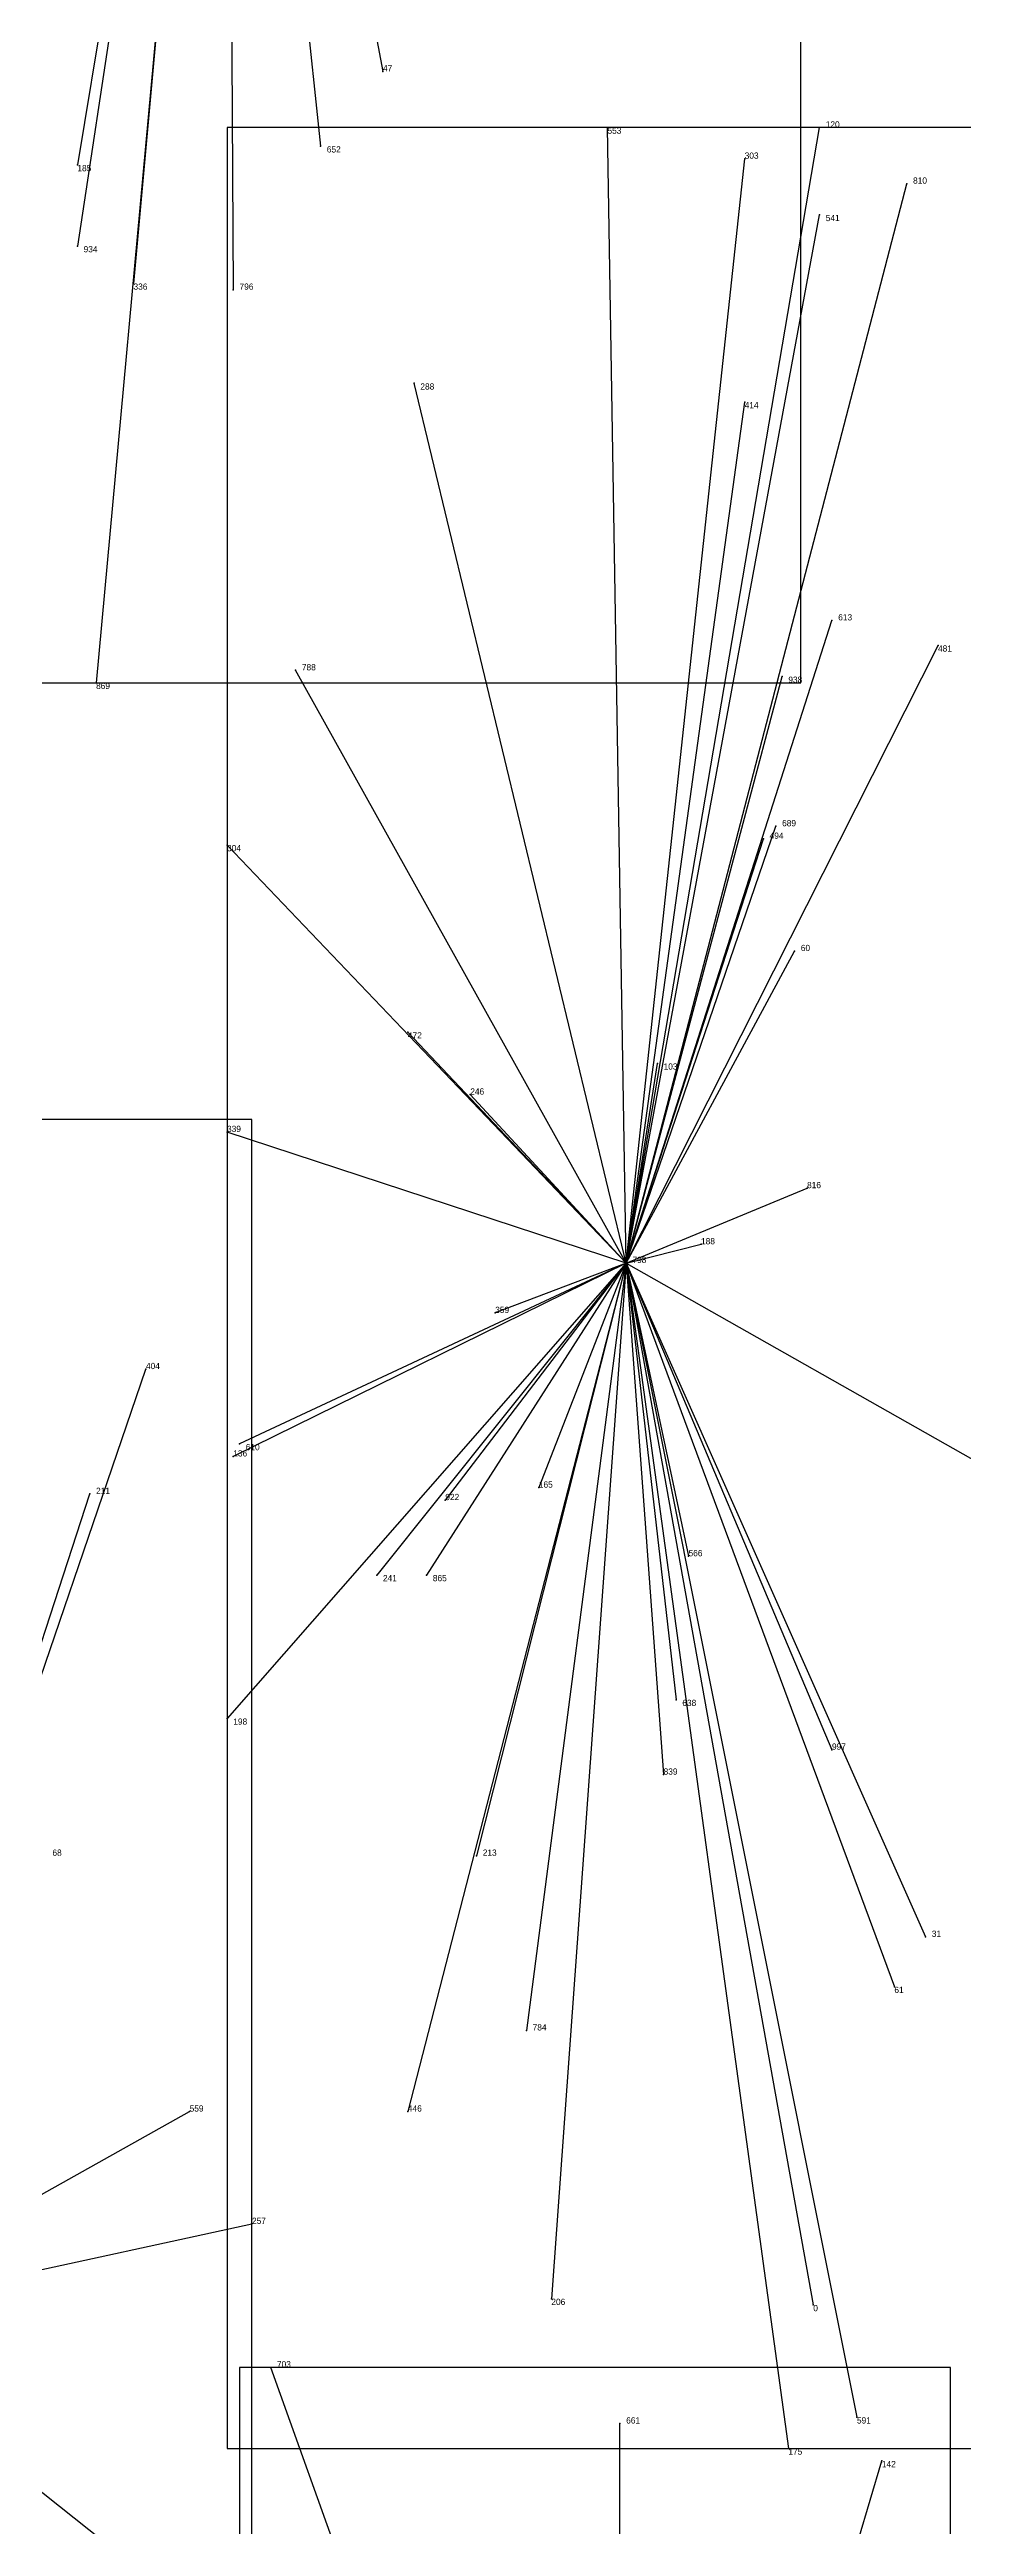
# Model space of a CAD drawing. Extents: x 0 to 1, y 0 to 1.
# Drawn here: x 0.6225 to 0.7691, y 0.3445 to 0.7415 of the extents above; entities that cross this region are included whole.
import ezdxf

# ---------------------------------------------------------------- set-up
doc = ezdxf.new("R2010")
doc.units = 0
for name, color, linetype in [('Clients', 3, 'CONTINUOUS'), ('Facilities', 3, 'CONTINUOUS'), ('Facilities_lines', 3, 'CONTINUOUS'), ('Min_max_boxes', 1, 'CONTINUOUS'), ('Normals', 1, 'CONTINUOUS'), ('Source_points', 5, 'CONTINUOUS'), ('Text', 3, 'CONTINUOUS')]:
    doc.layers.add(name, color=color, linetype=linetype)

msp = doc.modelspace()

# ---------------------------------------------------------------- linework, layer by layer
at = {"layer": 'Clients', "color": 5}
for p in [(0.676, 0.738), (0.712, 0.729), (0.746, 0.729), (0.627, 0.723), (0.666, 0.726), (0.734, 0.724), (0.76, 0.72), (0.746, 0.715), (0.627, 0.71), (0.636, 0.704), (0.652, 0.703), (0.681, 0.688), (0.734, 0.685), (0.748, 0.65), (0.765, 0.646), (0.63, 0.64), (0.662, 0.642), (0.74, 0.641), (0.739, 0.617), (0.651, 0.614), (0.737, 0.615), (0.742, 0.597), (0.68, 0.584), (0.72, 0.579), (0.69, 0.574), (0.651, 0.568), (0.744, 0.559), (0.727, 0.55), (0.694, 0.539), (0.638, 0.53), (0.653, 0.518), (0.652, 0.516), (0.629, 0.51), (0.686, 0.509), (0.701, 0.511), (0.675, 0.497), (0.683, 0.497), (0.725, 0.5), (0.723, 0.477), (0.651, 0.474), (0.748, 0.469), (0.721, 0.465), (0.691, 0.452), (0.763, 0.439), (0.758, 0.431), (0.699, 0.424), (0.645, 0.411), (0.68, 0.411), (0.655, 0.393), (0.703, 0.381), (0.745, 0.38), (0.658, 0.37), (0.752, 0.362), (0.714, 0.361), (0.741, 0.357), (0.756, 0.355)]:
    msp.add_point(p, dxfattribs=at)
at = {"layer": 'Facilities', "color": 3}
msp.add_point((0.715, 0.547), dxfattribs=at)
at = {"layer": 'Facilities_lines', "color": 3}
for p, q in [((0.651, 0.868), (0.627, 0.723)), ((0.651, 0.868), (0.627, 0.71)), ((0.651, 0.868), (0.63, 0.64)), ((0.651, 0.868), (0.636, 0.704)), ((0.651, 0.868), (0.676, 0.738)), ((0.651, 0.868), (0.666, 0.726)), ((0.651, 0.868), (0.652, 0.703)), ((0.715, 0.547), (0.712, 0.729)), ((0.715, 0.547), (0.746, 0.729)), ((0.715, 0.547), (0.734, 0.724)), ((0.715, 0.547), (0.76, 0.72)), ((0.715, 0.547), (0.746, 0.715)), ((0.715, 0.547), (0.681, 0.688)), ((0.715, 0.547), (0.734, 0.685)), ((0.715, 0.547), (0.748, 0.65)), ((0.715, 0.547), (0.765, 0.646)), ((0.715, 0.547), (0.662, 0.642)), ((0.715, 0.547), (0.74, 0.641)), ((0.715, 0.547), (0.739, 0.617)), ((0.715, 0.547), (0.651, 0.614)), ((0.715, 0.547), (0.737, 0.615)), ((0.715, 0.547), (0.742, 0.597)), ((0.715, 0.547), (0.68, 0.584)), ((0.715, 0.547), (0.72, 0.579)), ((0.715, 0.547), (0.69, 0.574)), ((0.715, 0.547), (0.651, 0.568)), ((0.715, 0.547), (0.744, 0.559)), ((0.715, 0.547), (0.727, 0.55)), ((0.715, 0.547), (0.651, 0.474)), ((0.715, 0.547), (0.652, 0.516)), ((0.715, 0.547), (0.653, 0.518)), ((0.715, 0.547), (0.675, 0.497)), ((0.715, 0.547), (0.68, 0.411)), ((0.715, 0.547), (0.683, 0.497)), ((0.715, 0.547), (0.686, 0.509)), ((0.715, 0.547), (0.691, 0.452)), ((0.715, 0.547), (0.694, 0.539)), ((0.715, 0.547), (0.699, 0.424)), ((0.715, 0.547), (0.701, 0.511)), ((0.715, 0.547), (0.703, 0.381)), ((0.715, 0.547), (0.745, 0.38)), ((0.715, 0.547), (0.763, 0.439)), ((0.715, 0.547), (0.758, 0.431)), ((0.715, 0.547), (0.741, 0.357)), ((0.715, 0.547), (0.725, 0.5)), ((0.715, 0.547), (0.752, 0.362)), ((0.715, 0.547), (0.723, 0.477)), ((0.715, 0.547), (0.775, 0.513)), ((0.715, 0.547), (0.721, 0.465)), ((0.715, 0.547), (0.748, 0.469)), ((0.586, 0.378), (0.638, 0.53)), ((0.586, 0.378), (0.629, 0.51)), ((0.586, 0.378), (0.645, 0.411)), ((0.586, 0.378), (0.655, 0.393)), ((0.586, 0.378), (0.644, 0.332)), ((0.714, 0.214), (0.658, 0.37)), ((0.714, 0.214), (0.714, 0.361)), ((0.714, 0.214), (0.756, 0.355))]:
    msp.add_line(p, q, dxfattribs=at)
at = {"layer": 'Min_max_boxes', "color": 1}
for p, q in [((0.743, 0.64), (0.743, 0.995)), ((0.743, 0.64), (0.743, 0.995)), ((0.775, 0.729), (0.651, 0.729)), ((0.651, 0.729), (0.651, 0.357)), ((0.775, 0.729), (0.651, 0.729)), ((0.651, 0.729), (0.651, 0.357)), ((0.651, 0.729), (0.651, 0.729)), ((0.588, 0.64), (0.743, 0.64)), ((0.588, 0.64), (0.743, 0.64)), ((0.743, 0.64), (0.743, 0.64)), ((0.655, 0.57), (0.544, 0.57)), ((0.655, 0.57), (0.544, 0.57)), ((0.655, 0.244), (0.655, 0.57)), ((0.655, 0.244), (0.655, 0.57)), ((0.655, 0.57), (0.655, 0.57)), ((0.767, 0.37), (0.653, 0.37)), ((0.653, 0.37), (0.653, 0.006)), ((0.767, 0.37), (0.653, 0.37)), ((0.653, 0.37), (0.653, 0.006)), ((0.653, 0.37), (0.653, 0.37)), ((0.767, 0.006), (0.767, 0.37)), ((0.767, 0.006), (0.767, 0.37)), ((0.767, 0.37), (0.767, 0.37)), ((0.651, 0.357), (0.775, 0.357)), ((0.651, 0.357), (0.775, 0.357)), ((0.651, 0.357), (0.651, 0.357))]:
    msp.add_line(p, q, dxfattribs=at)
at = {"layer": 'Normals', "color": 1}
for p, q in [((0.676, 0.738), (0.676, 0.738, 0.1)), ((0.712, 0.729), (0.712, 0.729, 0.1)), ((0.746, 0.729), (0.746, 0.729, 0.1)), ((0.627, 0.723), (0.627, 0.723, 0.1)), ((0.666, 0.726), (0.666, 0.726, 0.1)), ((0.734, 0.724), (0.734, 0.724, 0.1)), ((0.76, 0.72), (0.76, 0.72, 0.1)), ((0.746, 0.715), (0.746, 0.715, 0.1)), ((0.627, 0.71), (0.627, 0.71, 0.1)), ((0.636, 0.704), (0.636, 0.704, 0.1)), ((0.652, 0.703), (0.652, 0.703, 0.1)), ((0.681, 0.688), (0.681, 0.688, 0.1)), ((0.734, 0.685), (0.734, 0.685, 0.1)), ((0.748, 0.65), (0.748, 0.65, 0.1)), ((0.765, 0.646), (0.765, 0.646, 0.1)), ((0.63, 0.64), (0.63, 0.64, 0.1)), ((0.662, 0.642), (0.662, 0.642, 0.1)), ((0.74, 0.641), (0.74, 0.641, 0.1)), ((0.739, 0.617), (0.739, 0.617, 0.1)), ((0.651, 0.614), (0.651, 0.614, 0.1)), ((0.737, 0.615), (0.737, 0.615, 0.1)), ((0.742, 0.597), (0.742, 0.597, 0.1)), ((0.68, 0.584), (0.68, 0.584, 0.1)), ((0.72, 0.579), (0.72, 0.579, 0.1)), ((0.69, 0.574), (0.69, 0.574, 0.1)), ((0.651, 0.568), (0.651, 0.568, 0.1)), ((0.744, 0.559), (0.744, 0.559, 0.1)), ((0.727, 0.55), (0.727, 0.55, 0.1)), ((0.715, 0.547), (0.715, 0.547, 0.1)), ((0.694, 0.539), (0.694, 0.539, 0.1)), ((0.638, 0.53), (0.638, 0.53, 0.1)), ((0.653, 0.518), (0.653, 0.518, 0.1)), ((0.652, 0.516), (0.652, 0.516, 0.1)), ((0.629, 0.51), (0.629, 0.51, 0.1)), ((0.686, 0.509), (0.686, 0.509, 0.1)), ((0.701, 0.511), (0.701, 0.511, 0.1)), ((0.675, 0.497), (0.675, 0.497, 0.1)), ((0.683, 0.497), (0.683, 0.497, 0.1)), ((0.725, 0.5), (0.725, 0.5, 0.1)), ((0.723, 0.477), (0.723, 0.477, 0.1)), ((0.651, 0.474), (0.651, 0.474, 0.1)), ((0.748, 0.469), (0.748, 0.469, 0.1)), ((0.721, 0.465), (0.721, 0.465, 0.1)), ((0.691, 0.452), (0.691, 0.452, 0.1)), ((0.763, 0.439), (0.763, 0.439, 0.1)), ((0.758, 0.431), (0.758, 0.431, 0.1)), ((0.699, 0.424), (0.699, 0.424, 0.1)), ((0.645, 0.411), (0.645, 0.411, 0.1)), ((0.68, 0.411), (0.68, 0.411, 0.1)), ((0.655, 0.393), (0.655, 0.393, 0.1)), ((0.703, 0.381), (0.703, 0.381, 0.1)), ((0.745, 0.38), (0.745, 0.38, 0.1)), ((0.658, 0.37), (0.658, 0.37, 0.1)), ((0.752, 0.362), (0.752, 0.362, 0.1)), ((0.714, 0.361), (0.714, 0.361, 0.1)), ((0.741, 0.357), (0.741, 0.357, 0.1)), ((0.756, 0.355), (0.756, 0.355, 0.1))]:
    msp.add_line(p, q, dxfattribs=at)
at = {"layer": 'Source_points', "color": 5}
for p in [(0.676, 0.738), (0.712, 0.729), (0.746, 0.729), (0.627, 0.723), (0.666, 0.726), (0.734, 0.724), (0.76, 0.72), (0.746, 0.715), (0.627, 0.71), (0.636, 0.704), (0.652, 0.703), (0.681, 0.688), (0.734, 0.685), (0.748, 0.65), (0.765, 0.646), (0.63, 0.64), (0.662, 0.642), (0.74, 0.641), (0.739, 0.617), (0.651, 0.614), (0.737, 0.615), (0.742, 0.597), (0.68, 0.584), (0.72, 0.579), (0.69, 0.574), (0.651, 0.568), (0.744, 0.559), (0.727, 0.55), (0.715, 0.547), (0.694, 0.539), (0.638, 0.53), (0.653, 0.518), (0.652, 0.516), (0.629, 0.51), (0.686, 0.509), (0.701, 0.511), (0.675, 0.497), (0.683, 0.497), (0.725, 0.5), (0.723, 0.477), (0.651, 0.474), (0.748, 0.469), (0.721, 0.465), (0.691, 0.452), (0.763, 0.439), (0.758, 0.431), (0.699, 0.424), (0.645, 0.411), (0.68, 0.411), (0.655, 0.393), (0.703, 0.381), (0.745, 0.38), (0.658, 0.37), (0.752, 0.362), (0.714, 0.361), (0.741, 0.357), (0.756, 0.355)]:
    msp.add_point(p, dxfattribs=at)

# ---------------------------------------------------------------- texts
at = {"layer": 'Text', "color": 3}
for s, p in [('47', (0.676, 0.738)), ('553', (0.712, 0.728)), ('120', (0.747, 0.729)), ('185', (0.627, 0.722)), ('652', (0.667, 0.725)), ('303', (0.734, 0.724)), ('810', (0.761, 0.72)), ('541', (0.747, 0.714)), ('934', (0.628, 0.709)), ('336', (0.636, 0.703)), ('796', (0.653, 0.703)), ('288', (0.682, 0.687)), ('414', (0.734, 0.684)), ('613', (0.749, 0.65)), ('481', (0.765, 0.645)), ('869', (0.63, 0.639)), ('788', (0.663, 0.642)), ('938', (0.741, 0.64)), ('494', (0.738, 0.615)), ('689', (0.74, 0.617)), ('304', (0.651, 0.613)), ('60', (0.743, 0.597)), ('472', (0.68, 0.583)), ('103', (0.721, 0.578)), ('246', (0.69, 0.574)), ('339', (0.651, 0.568)), ('816', (0.744, 0.559)), ('798', (0.716, 0.547)), ('188', (0.727, 0.55)), ('359', (0.694, 0.539)), ('404', (0.638, 0.53)), ('136', (0.652, 0.516)), ('610', (0.654, 0.517)), ('211', (0.63, 0.51)), ('922', (0.686, 0.509)), ('165', (0.701, 0.511)), ('566', (0.725, 0.5)), ('241', (0.676, 0.496)), ('865', (0.684, 0.496)), ('638', (0.724, 0.476)), ('198', (0.652, 0.473)), ('997', (0.748, 0.469)), ('839', (0.721, 0.465)), ('68', (0.623, 0.452)), ('213', (0.692, 0.452)), ('31', (0.764, 0.439)), ('61', (0.758, 0.43)), ('784', (0.7, 0.424)), ('559', (0.645, 0.411)), ('446', (0.68, 0.411)), ('257', (0.655, 0.393)), ('206', (0.703, 0.38)), ('0', (0.745, 0.379)), ('703', (0.659, 0.37)), ('661', (0.715, 0.361)), ('591', (0.752, 0.361)), ('175', (0.741, 0.356)), ('142', (0.756, 0.354))]:
    msp.add_text(s, height=0.001, dxfattribs=at).set_placement(p)

doc.saveas('drawing.dxf')
